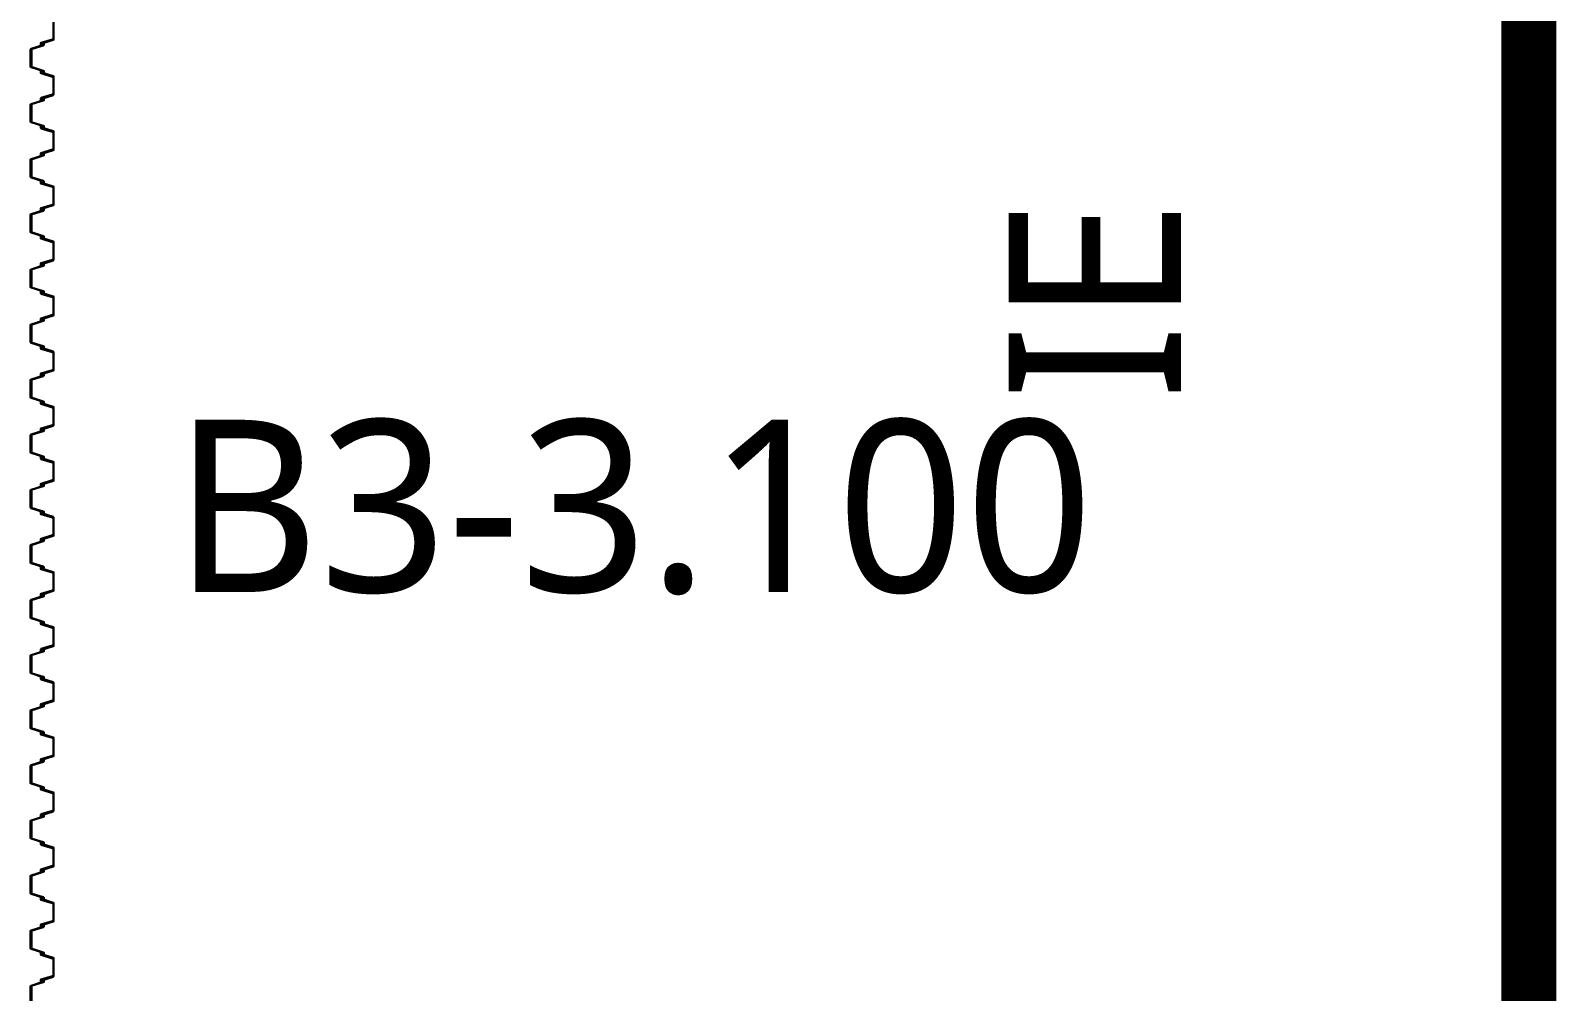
# Model space of a CAD drawing. Header units: millimetres. Extents: x -383953 to 676589, y -101685 to 196247.
# Drawn here: x 196050 to 218200, y 24358 to 38310 of the extents above; entities that cross this region are included whole.
import ezdxf
from ezdxf.enums import TextEntityAlignment as Align

# ---------------------------------------------------------------- set-up
doc = ezdxf.new("R2010")
doc.units = ezdxf.units.MM
doc.layers.add('C-TEXT', color=7, linetype='Continuous')
doc.layers.add('SHEET Pile', color=2, linetype='Continuous')
doc.layers.add('NDC_S_DIM', color=1, linetype='Continuous', lineweight=15)
doc.styles.add('JY-T', font='malgun.ttf')

msp = doc.modelspace()

# ---------------------------------------------------------------- linework, layer by layer
at = {"layer": 'NDC_S_DIM', "color": 3, "ltscale": 100, "const_width": 800}
msp.add_lwpolyline([(217800, 46700), (217800, 28200)], dxfattribs=at)
at = {"layer": 'NDC_S_DIM', "ltscale": 100, "const_width": 800}
msp.add_lwpolyline([(217800, 28200), (217800, 19200.4)], dxfattribs=at)
at = {"layer": 'SHEET Pile'}
for points in [[(196377.2, 38424.1), (196377.2, 38195.9, -0.2992329), (196367.5, 38181), (196204, 38130.8, 0.2992329), (196194.5, 38116.4), (196194.5, 38109, 0.5351003), (196214.9, 38095.2), (196231, 38100.9, 0.2992329), (196232.8, 38103.6), (196232.8, 38111, 0.5393699), (196228.6, 38113.7), (196211.4, 38106.3, -0.5393699), (196207.2, 38109), (196207.2, 38116.4, -0.2992329), (196209, 38119.1), (196380.2, 38172.6, 0.2992329), (196390, 38187.5), (196390, 38432.5, 0.2992329)], [(196235.7, 38089), (196072.5, 38039, 0.2992329), (196062.8, 38024.1), (196062.8, 37795.9, 0.2992329), (196072.5, 37781), (196236, 37730.8, -0.2992329), (196245.5, 37716.4), (196245.5, 37709, -0.5351003), (196225.1, 37695.2), (196209, 37700.9, -0.2992329), (196207.2, 37703.6), (196207.2, 37711, -0.5393699), (196211.4, 37713.7), (196228.6, 37706.3, 0.5393699), (196232.8, 37709), (196232.8, 37716.4, 0.2992329), (196231, 37719.1), (196059.8, 37772.6, -0.2992329), (196050, 37787.5), (196050, 38032.5, -0.2992329), (196059.8, 38047.4), (196231, 38100.9, 0.2992329), (196232.8, 38103.6), (196232.8, 38111, 0.5393699), (196228.6, 38113.7), (196211.4, 38106.3, -0.5393699), (196207.2, 38109), (196207.2, 38116.4, -0.2992329), (196209, 38119.1), (196225.1, 38124.8, -0.5351003), (196245.5, 38111), (196245.5, 38103.6, -0.2992329), (196236, 38089.2)], [(196204.3, 37689), (196367.5, 37639, -0.2992329), (196377.2, 37624.1), (196377.2, 37395.9, -0.2992329), (196367.5, 37381), (196204, 37330.8, 0.2992329), (196194.5, 37316.4), (196194.5, 37309, 0.5351003), (196214.9, 37295.2), (196231, 37300.9, 0.2992329), (196232.8, 37303.6), (196232.8, 37311, 0.5393699), (196228.6, 37313.7), (196211.4, 37306.3, -0.5393699), (196207.2, 37309), (196207.2, 37316.4, -0.2992329), (196209, 37319.1), (196380.2, 37372.6, 0.2992329), (196390, 37387.5), (196390, 37632.5, 0.2992329), (196380.2, 37647.4), (196209, 37700.9, -0.2992329), (196207.2, 37703.6), (196207.2, 37711, -0.5393699), (196211.4, 37713.7), (196228.6, 37706.3, 0.5393699), (196232.8, 37709), (196232.8, 37716.4, 0.2992329), (196231, 37719.1), (196214.9, 37724.8, 0.5351003), (196194.5, 37711), (196194.5, 37703.6, 0.2992329), (196204, 37689.2)], [(196235.7, 37289), (196072.5, 37239, 0.2992329), (196062.8, 37224.1), (196062.8, 36995.9, 0.2992329), (196072.5, 36981), (196236, 36930.8, -0.2992329), (196245.5, 36916.4), (196245.5, 36909, -0.5351003), (196225.1, 36895.2), (196209, 36900.9, -0.2992329), (196207.2, 36903.6), (196207.2, 36911, -0.5393699), (196211.4, 36913.7), (196228.6, 36906.3, 0.5393699), (196232.8, 36909), (196232.8, 36916.4, 0.2992329), (196231, 36919.1), (196059.8, 36972.6, -0.2992329), (196050, 36987.5), (196050, 37232.5, -0.2992329), (196059.8, 37247.4), (196231, 37300.9, 0.2992329), (196232.8, 37303.6), (196232.8, 37311, 0.5393699), (196228.6, 37313.7), (196211.4, 37306.3, -0.5393699), (196207.2, 37309), (196207.2, 37316.4, -0.2992329), (196209, 37319.1), (196225.1, 37324.8, -0.5351003), (196245.5, 37311), (196245.5, 37303.6, -0.2992329), (196236, 37289.2)], [(196204.3, 36889), (196367.5, 36839, -0.2992329), (196377.2, 36824.1), (196377.2, 36595.9, -0.2992329), (196367.5, 36581), (196204, 36530.8, 0.2992329), (196194.5, 36516.4), (196194.5, 36509, 0.5351003), (196214.9, 36495.2), (196231, 36500.9, 0.2992329), (196232.8, 36503.6), (196232.8, 36511, 0.5393699), (196228.6, 36513.7), (196211.4, 36506.3, -0.5393699), (196207.2, 36509), (196207.2, 36516.4, -0.2992329), (196209, 36519.1), (196380.2, 36572.6, 0.2992329), (196390, 36587.5), (196390, 36832.5, 0.2992329), (196380.2, 36847.4), (196209, 36900.9, -0.2992329), (196207.2, 36903.6), (196207.2, 36911, -0.5393699), (196211.4, 36913.7), (196228.6, 36906.3, 0.5393699), (196232.8, 36909), (196232.8, 36916.4, 0.2992329), (196231, 36919.1), (196214.9, 36924.8, 0.5351003), (196194.5, 36911), (196194.5, 36903.6, 0.2992329), (196204, 36889.2)], [(196235.7, 36489), (196072.5, 36439, 0.2992329), (196062.8, 36424.1), (196062.8, 36195.9, 0.2992329), (196072.5, 36181), (196236, 36130.8, -0.2992329), (196245.5, 36116.4), (196245.5, 36109, -0.5351003), (196225.1, 36095.2), (196209, 36100.9, -0.2992329), (196207.2, 36103.6), (196207.2, 36111, -0.5393699), (196211.4, 36113.7), (196228.6, 36106.3, 0.5393699), (196232.8, 36109), (196232.8, 36116.4, 0.2992329), (196231, 36119.1), (196059.8, 36172.6, -0.2992329), (196050, 36187.5), (196050, 36432.5, -0.2992329), (196059.8, 36447.4), (196231, 36500.9, 0.2992329), (196232.8, 36503.6), (196232.8, 36511, 0.5393699), (196228.6, 36513.7), (196211.4, 36506.3, -0.5393699), (196207.2, 36509), (196207.2, 36516.4, -0.2992329), (196209, 36519.1), (196225.1, 36524.8, -0.5351003), (196245.5, 36511), (196245.5, 36503.6, -0.2992329), (196236, 36489.2)], [(196204.3, 36089), (196367.5, 36039, -0.2992329), (196377.2, 36024.1), (196377.2, 35795.9, -0.2992329), (196367.5, 35781), (196204, 35730.8, 0.2992329), (196194.5, 35716.4), (196194.5, 35709, 0.5351003), (196214.9, 35695.2), (196231, 35700.9, 0.2992329), (196232.8, 35703.6), (196232.8, 35711, 0.5393699), (196228.6, 35713.7), (196211.4, 35706.3, -0.5393699), (196207.2, 35709), (196207.2, 35716.4, -0.2992329), (196209, 35719.1), (196380.2, 35772.6, 0.2992329), (196390, 35787.5), (196390, 36032.5, 0.2992329), (196380.2, 36047.4), (196209, 36100.9, -0.2992329), (196207.2, 36103.6), (196207.2, 36111, -0.5393699), (196211.4, 36113.7), (196228.6, 36106.3, 0.5393699), (196232.8, 36109), (196232.8, 36116.4, 0.2992329), (196231, 36119.1), (196214.9, 36124.8, 0.5351003), (196194.5, 36111), (196194.5, 36103.6, 0.2992329), (196204, 36089.2)], [(196235.7, 35689), (196072.5, 35639, 0.2992329), (196062.8, 35624.1), (196062.8, 35395.9, 0.2992329), (196072.5, 35381), (196236, 35330.8, -0.2992329), (196245.5, 35316.4), (196245.5, 35309, -0.5351003), (196225.1, 35295.2), (196209, 35300.9, -0.2992329), (196207.2, 35303.6), (196207.2, 35311, -0.5393699), (196211.4, 35313.7), (196228.6, 35306.3, 0.5393699), (196232.8, 35309), (196232.8, 35316.4, 0.2992329), (196231, 35319.1), (196059.8, 35372.6, -0.2992329), (196050, 35387.5), (196050, 35632.5, -0.2992329), (196059.8, 35647.4), (196231, 35700.9, 0.2992329), (196232.8, 35703.6), (196232.8, 35711, 0.5393699), (196228.6, 35713.7), (196211.4, 35706.3, -0.5393699), (196207.2, 35709), (196207.2, 35716.4, -0.2992329), (196209, 35719.1), (196225.1, 35724.8, -0.5351003), (196245.5, 35711), (196245.5, 35703.6, -0.2992329), (196236, 35689.2)], [(196204.3, 35289), (196367.5, 35239, -0.2992329), (196377.2, 35224.1), (196377.2, 34995.9, -0.2992329), (196367.5, 34981), (196204, 34930.8, 0.2992329), (196194.5, 34916.4), (196194.5, 34909, 0.5351003), (196214.9, 34895.2), (196231, 34900.9, 0.2992329), (196232.8, 34903.6), (196232.8, 34911, 0.5393699), (196228.6, 34913.7), (196211.4, 34906.3, -0.5393699), (196207.2, 34909), (196207.2, 34916.4, -0.2992329), (196209, 34919.1), (196380.2, 34972.6, 0.2992329), (196390, 34987.5), (196390, 35232.5, 0.2992329), (196380.2, 35247.4), (196209, 35300.9, -0.2992329), (196207.2, 35303.6), (196207.2, 35311, -0.5393699), (196211.4, 35313.7), (196228.6, 35306.3, 0.5393699), (196232.8, 35309), (196232.8, 35316.4, 0.2992329), (196231, 35319.1), (196214.9, 35324.8, 0.5351003), (196194.5, 35311), (196194.5, 35303.6, 0.2992329), (196204, 35289.2)], [(196235.7, 34889), (196072.5, 34839, 0.2992329), (196062.8, 34824.1), (196062.8, 34595.9, 0.2992329), (196072.5, 34581), (196236, 34530.8, -0.2992329), (196245.5, 34516.4), (196245.5, 34509, -0.5351003), (196225.1, 34495.2), (196209, 34500.9, -0.2992329), (196207.2, 34503.6), (196207.2, 34511, -0.5393699), (196211.4, 34513.7), (196228.6, 34506.3, 0.5393699), (196232.8, 34509), (196232.8, 34516.4, 0.2992329), (196231, 34519.1), (196059.8, 34572.6, -0.2992329), (196050, 34587.5), (196050, 34832.5, -0.2992329), (196059.8, 34847.4), (196231, 34900.9, 0.2992329), (196232.8, 34903.6), (196232.8, 34911, 0.5393699), (196228.6, 34913.7), (196211.4, 34906.3, -0.5393699), (196207.2, 34909), (196207.2, 34916.4, -0.2992329), (196209, 34919.1), (196225.1, 34924.8, -0.5351003), (196245.5, 34911), (196245.5, 34903.6, -0.2992329), (196236, 34889.2)], [(196204.3, 34489), (196367.5, 34439, -0.2992329), (196377.2, 34424.1), (196377.2, 34195.9, -0.2992329), (196367.5, 34181), (196204, 34130.8, 0.2992329), (196194.5, 34116.4), (196194.5, 34109, 0.5351003), (196214.9, 34095.2), (196231, 34100.9, 0.2992329), (196232.8, 34103.6), (196232.8, 34111, 0.5393699), (196228.6, 34113.7), (196211.4, 34106.3, -0.5393699), (196207.2, 34109), (196207.2, 34116.4, -0.2992329), (196209, 34119.1), (196380.2, 34172.6, 0.2992329), (196390, 34187.5), (196390, 34432.5, 0.2992329), (196380.2, 34447.4), (196209, 34500.9, -0.2992329), (196207.2, 34503.6), (196207.2, 34511, -0.5393699), (196211.4, 34513.7), (196228.6, 34506.3, 0.5393699), (196232.8, 34509), (196232.8, 34516.4, 0.2992329), (196231, 34519.1), (196214.9, 34524.8, 0.5351003), (196194.5, 34511), (196194.5, 34503.6, 0.2992329), (196204, 34489.2)], [(196235.7, 34089), (196072.5, 34039, 0.2992329), (196062.8, 34024.1), (196062.8, 33795.9, 0.2992329), (196072.5, 33781), (196236, 33730.8, -0.2992329), (196245.5, 33716.4), (196245.5, 33709, -0.5351003), (196225.1, 33695.2), (196209, 33700.9, -0.2992329), (196207.2, 33703.6), (196207.2, 33711, -0.5393699), (196211.4, 33713.7), (196228.6, 33706.3, 0.5393699), (196232.8, 33709), (196232.8, 33716.4, 0.2992329), (196231, 33719.1), (196059.8, 33772.6, -0.2992329), (196050, 33787.5), (196050, 34032.5, -0.2992329), (196059.8, 34047.4), (196231, 34100.9, 0.2992329), (196232.8, 34103.6), (196232.8, 34111, 0.5393699), (196228.6, 34113.7), (196211.4, 34106.3, -0.5393699), (196207.2, 34109), (196207.2, 34116.4, -0.2992329), (196209, 34119.1), (196225.1, 34124.8, -0.5351003), (196245.5, 34111), (196245.5, 34103.6, -0.2992329), (196236, 34089.2)], [(196204.3, 33689), (196367.5, 33639, -0.2992329), (196377.2, 33624.1), (196377.2, 33395.9, -0.2992329), (196367.5, 33381), (196204, 33330.8, 0.2992329), (196194.5, 33316.4), (196194.5, 33309, 0.5351003), (196214.9, 33295.2), (196231, 33300.9, 0.2992329), (196232.8, 33303.6), (196232.8, 33311, 0.5393699), (196228.6, 33313.7), (196211.4, 33306.3, -0.5393699), (196207.2, 33309), (196207.2, 33316.4, -0.2992329), (196209, 33319.1), (196380.2, 33372.6, 0.2992329), (196390, 33387.5), (196390, 33632.5, 0.2992329), (196380.2, 33647.4), (196209, 33700.9, -0.2992329), (196207.2, 33703.6), (196207.2, 33711, -0.5393699), (196211.4, 33713.7), (196228.6, 33706.3, 0.5393699), (196232.8, 33709), (196232.8, 33716.4, 0.2992329), (196231, 33719.1), (196214.9, 33724.8, 0.5351003), (196194.5, 33711), (196194.5, 33703.6, 0.2992329), (196204, 33689.2)], [(196235.7, 33289), (196072.5, 33239, 0.2992329), (196062.8, 33224.1), (196062.8, 32995.9, 0.2992329), (196072.5, 32981), (196236, 32930.8, -0.2992329), (196245.5, 32916.4), (196245.5, 32909, -0.5351003), (196225.1, 32895.2), (196209, 32900.9, -0.2992329), (196207.2, 32903.6), (196207.2, 32911, -0.5393699), (196211.4, 32913.7), (196228.6, 32906.3, 0.5393699), (196232.8, 32909), (196232.8, 32916.4, 0.2992329), (196231, 32919.1), (196059.8, 32972.6, -0.2992329), (196050, 32987.5), (196050, 33232.5, -0.2992329), (196059.8, 33247.4), (196231, 33300.9, 0.2992329), (196232.8, 33303.6), (196232.8, 33311, 0.5393699), (196228.6, 33313.7), (196211.4, 33306.3, -0.5393699), (196207.2, 33309), (196207.2, 33316.4, -0.2992329), (196209, 33319.1), (196225.1, 33324.8, -0.5351003), (196245.5, 33311), (196245.5, 33303.6, -0.2992329), (196236, 33289.2)], [(196204.3, 32889), (196367.5, 32839, -0.2992329), (196377.2, 32824.1), (196377.2, 32595.9, -0.2992329), (196367.5, 32581), (196204, 32530.8, 0.2992329), (196194.5, 32516.4), (196194.5, 32509, 0.5351003), (196214.9, 32495.2), (196231, 32500.9, 0.2992329), (196232.8, 32503.6), (196232.8, 32511, 0.5393699), (196228.6, 32513.7), (196211.4, 32506.3, -0.5393699), (196207.2, 32509), (196207.2, 32516.4, -0.2992329), (196209, 32519.1), (196380.2, 32572.6, 0.2992329), (196390, 32587.5), (196390, 32832.5, 0.2992329), (196380.2, 32847.4), (196209, 32900.9, -0.2992329), (196207.2, 32903.6), (196207.2, 32911, -0.5393699), (196211.4, 32913.7), (196228.6, 32906.3, 0.5393699), (196232.8, 32909), (196232.8, 32916.4, 0.2992329), (196231, 32919.1), (196214.9, 32924.8, 0.5351003), (196194.5, 32911), (196194.5, 32903.6, 0.2992329), (196204, 32889.2)], [(196235.7, 32489), (196072.5, 32439, 0.2992329), (196062.8, 32424.1), (196062.8, 32195.9, 0.2992329), (196072.5, 32181), (196236, 32130.8, -0.2992329), (196245.5, 32116.4), (196245.5, 32109, -0.5351003), (196225.1, 32095.2), (196209, 32100.9, -0.2992329), (196207.2, 32103.6), (196207.2, 32111, -0.5393699), (196211.4, 32113.7), (196228.6, 32106.3, 0.5393699), (196232.8, 32109), (196232.8, 32116.4, 0.2992329), (196231, 32119.1), (196059.8, 32172.6, -0.2992329), (196050, 32187.5), (196050, 32432.5, -0.2992329), (196059.8, 32447.4), (196231, 32500.9, 0.2992329), (196232.8, 32503.6), (196232.8, 32511, 0.5393699), (196228.6, 32513.7), (196211.4, 32506.3, -0.5393699), (196207.2, 32509), (196207.2, 32516.4, -0.2992329), (196209, 32519.1), (196225.1, 32524.8, -0.5351003), (196245.5, 32511), (196245.5, 32503.6, -0.2992329), (196236, 32489.2)], [(196204.3, 32089), (196367.5, 32039, -0.2992329), (196377.2, 32024.1), (196377.2, 31795.9, -0.2992329), (196367.5, 31781), (196204, 31730.8, 0.2992329), (196194.5, 31716.4), (196194.5, 31709, 0.5351003), (196214.9, 31695.2), (196231, 31700.9, 0.2992329), (196232.8, 31703.6), (196232.8, 31711, 0.5393699), (196228.6, 31713.7), (196211.4, 31706.3, -0.5393699), (196207.2, 31709), (196207.2, 31716.4, -0.2992329), (196209, 31719.1), (196380.2, 31772.6, 0.2992329), (196390, 31787.5), (196390, 32032.5, 0.2992329), (196380.2, 32047.4), (196209, 32100.9, -0.2992329), (196207.2, 32103.6), (196207.2, 32111, -0.5393699), (196211.4, 32113.7), (196228.6, 32106.3, 0.5393699), (196232.8, 32109), (196232.8, 32116.4, 0.2992329), (196231, 32119.1), (196214.9, 32124.8, 0.5351003), (196194.5, 32111), (196194.5, 32103.6, 0.2992329), (196204, 32089.2)], [(196235.7, 31689), (196072.5, 31639, 0.2992329), (196062.8, 31624.1), (196062.8, 31395.9, 0.2992329), (196072.5, 31381), (196236, 31330.8, -0.2992329), (196245.5, 31316.4), (196245.5, 31309, -0.5351003), (196225.1, 31295.2), (196209, 31300.9, -0.2992329), (196207.2, 31303.6), (196207.2, 31311, -0.5393699), (196211.4, 31313.7), (196228.6, 31306.3, 0.5393699), (196232.8, 31309), (196232.8, 31316.4, 0.2992329), (196231, 31319.1), (196059.8, 31372.6, -0.2992329), (196050, 31387.5), (196050, 31632.5, -0.2992329), (196059.8, 31647.4), (196231, 31700.9, 0.2992329), (196232.8, 31703.6), (196232.8, 31711, 0.5393699), (196228.6, 31713.7), (196211.4, 31706.3, -0.5393699), (196207.2, 31709), (196207.2, 31716.4, -0.2992329), (196209, 31719.1), (196225.1, 31724.8, -0.5351003), (196245.5, 31711), (196245.5, 31703.6, -0.2992329), (196236, 31689.2)], [(196204.3, 31289), (196367.5, 31239, -0.2992329), (196377.2, 31224.1), (196377.2, 30995.9, -0.2992329), (196367.5, 30981), (196204, 30930.8, 0.2992329), (196194.5, 30916.4), (196194.5, 30909, 0.5351003), (196214.9, 30895.2), (196231, 30900.9, 0.2992329), (196232.8, 30903.6), (196232.8, 30911, 0.5393699), (196228.6, 30913.7), (196211.4, 30906.3, -0.5393699), (196207.2, 30909), (196207.2, 30916.4, -0.2992329), (196209, 30919.1), (196380.2, 30972.6, 0.2992329), (196390, 30987.5), (196390, 31232.5, 0.2992329), (196380.2, 31247.4), (196209, 31300.9, -0.2992329), (196207.2, 31303.6), (196207.2, 31311, -0.5393699), (196211.4, 31313.7), (196228.6, 31306.3, 0.5393699), (196232.8, 31309), (196232.8, 31316.4, 0.2992329), (196231, 31319.1), (196214.9, 31324.8, 0.5351003), (196194.5, 31311), (196194.5, 31303.6, 0.2992329), (196204, 31289.2)], [(196204.3, 31289), (196367.5, 31239, -0.2992329), (196377.2, 31224.1), (196377.2, 30995.9, -0.2992329), (196367.5, 30981), (196204, 30930.8, 0.2992329), (196194.5, 30916.4), (196194.5, 30909, 0.5351003), (196214.9, 30895.2), (196231, 30900.9, 0.2992329), (196232.8, 30903.6), (196232.8, 30911, 0.5393699), (196228.6, 30913.7), (196211.4, 30906.3, -0.5393699), (196207.2, 30909), (196207.2, 30916.4, -0.2992329), (196209, 30919.1), (196380.2, 30972.6, 0.2992329), (196390, 30987.5), (196390, 31232.5, 0.2992329), (196380.2, 31247.4), (196209, 31300.9, -0.2992329), (196207.2, 31303.6), (196207.2, 31311, -0.5393699), (196211.4, 31313.7), (196228.6, 31306.3, 0.5393699), (196232.8, 31309), (196232.8, 31316.4, 0.2992329), (196231, 31319.1), (196214.9, 31324.8, 0.5351003), (196194.5, 31311), (196194.5, 31303.6, 0.2992329), (196204, 31289.2)], [(196235.7, 30889), (196072.5, 30839, 0.2992329), (196062.8, 30824.1), (196062.8, 30595.9, 0.2992329), (196072.5, 30581), (196236, 30530.8, -0.2992329), (196245.5, 30516.4), (196245.5, 30509, -0.5351003), (196225.1, 30495.2), (196209, 30500.9, -0.2992329), (196207.2, 30503.6), (196207.2, 30511, -0.5393699), (196211.4, 30513.7), (196228.6, 30506.3, 0.5393699), (196232.8, 30509), (196232.8, 30516.4, 0.2992329), (196231, 30519.1), (196059.8, 30572.6, -0.2992329), (196050, 30587.5), (196050, 30832.5, -0.2992329), (196059.8, 30847.4), (196231, 30900.9, 0.2992329), (196232.8, 30903.6), (196232.8, 30911, 0.5393699), (196228.6, 30913.7), (196211.4, 30906.3, -0.5393699), (196207.2, 30909), (196207.2, 30916.4, -0.2992329), (196209, 30919.1), (196225.1, 30924.8, -0.5351003), (196245.5, 30911), (196245.5, 30903.6, -0.2992329), (196236, 30889.2)], [(196235.7, 30889), (196072.5, 30839, 0.2992329), (196062.8, 30824.1), (196062.8, 30595.9, 0.2992329), (196072.5, 30581), (196236, 30530.8, -0.2992329), (196245.5, 30516.4), (196245.5, 30509, -0.5351003), (196225.1, 30495.2), (196209, 30500.9, -0.2992329), (196207.2, 30503.6), (196207.2, 30511, -0.5393699), (196211.4, 30513.7), (196228.6, 30506.3, 0.5393699), (196232.8, 30509), (196232.8, 30516.4, 0.2992329), (196231, 30519.1), (196059.8, 30572.6, -0.2992329), (196050, 30587.5), (196050, 30832.5, -0.2992329), (196059.8, 30847.4), (196231, 30900.9, 0.2992329), (196232.8, 30903.6), (196232.8, 30911, 0.5393699), (196228.6, 30913.7), (196211.4, 30906.3, -0.5393699), (196207.2, 30909), (196207.2, 30916.4, -0.2992329), (196209, 30919.1), (196225.1, 30924.8, -0.5351003), (196245.5, 30911), (196245.5, 30903.6, -0.2992329), (196236, 30889.2)], [(196204.3, 30489), (196367.5, 30439, -0.2992329), (196377.2, 30424.1), (196377.2, 30195.9, -0.2992329), (196367.5, 30181), (196204, 30130.8, 0.2992329), (196194.5, 30116.4), (196194.5, 30109, 0.5351003), (196214.9, 30095.2), (196231, 30100.9, 0.2992329), (196232.8, 30103.6), (196232.8, 30111, 0.5393699), (196228.6, 30113.7), (196211.4, 30106.3, -0.5393699), (196207.2, 30109), (196207.2, 30116.4, -0.2992329), (196209, 30119.1), (196380.2, 30172.6, 0.2992329), (196390, 30187.5), (196390, 30432.5, 0.2992329), (196380.2, 30447.4), (196209, 30500.9, -0.2992329), (196207.2, 30503.6), (196207.2, 30511, -0.5393699), (196211.4, 30513.7), (196228.6, 30506.3, 0.5393699), (196232.8, 30509), (196232.8, 30516.4, 0.2992329), (196231, 30519.1), (196214.9, 30524.8, 0.5351003), (196194.5, 30511), (196194.5, 30503.6, 0.2992329), (196204, 30489.2)], [(196235.7, 30089), (196072.5, 30039, 0.2992329), (196062.8, 30024.1), (196062.8, 29795.9, 0.2992329), (196072.5, 29781), (196236, 29730.8, -0.2992329), (196245.5, 29716.4), (196245.5, 29709, -0.5351003), (196225.1, 29695.2), (196209, 29700.9, -0.2992329), (196207.2, 29703.6), (196207.2, 29711, -0.5393699), (196211.4, 29713.7), (196228.6, 29706.3, 0.5393699), (196232.8, 29709), (196232.8, 29716.4, 0.2992329), (196231, 29719.1), (196059.8, 29772.6, -0.2992329), (196050, 29787.5), (196050, 30032.5, -0.2992329), (196059.8, 30047.4), (196231, 30100.9, 0.2992329), (196232.8, 30103.6), (196232.8, 30111, 0.5393699), (196228.6, 30113.7), (196211.4, 30106.3, -0.5393699), (196207.2, 30109), (196207.2, 30116.4, -0.2992329), (196209, 30119.1), (196225.1, 30124.8, -0.5351003), (196245.5, 30111), (196245.5, 30103.6, -0.2992329), (196236, 30089.2)], [(196204.3, 29689), (196367.5, 29639, -0.2992329), (196377.2, 29624.1), (196377.2, 29395.9, -0.2992329), (196367.5, 29381), (196204, 29330.8, 0.2992329), (196194.5, 29316.4), (196194.5, 29309, 0.5351003), (196214.9, 29295.2), (196231, 29300.9, 0.2992329), (196232.8, 29303.6), (196232.8, 29311, 0.5393699), (196228.6, 29313.7), (196211.4, 29306.3, -0.5393699), (196207.2, 29309), (196207.2, 29316.4, -0.2992329), (196209, 29319.1), (196380.2, 29372.6, 0.2992329), (196390, 29387.5), (196390, 29632.5, 0.2992329), (196380.2, 29647.4), (196209, 29700.9, -0.2992329), (196207.2, 29703.6), (196207.2, 29711, -0.5393699), (196211.4, 29713.7), (196228.6, 29706.3, 0.5393699), (196232.8, 29709), (196232.8, 29716.4, 0.2992329), (196231, 29719.1), (196214.9, 29724.8, 0.5351003), (196194.5, 29711), (196194.5, 29703.6, 0.2992329), (196204, 29689.2)], [(196235.7, 29289), (196072.5, 29239, 0.2992329), (196062.8, 29224.1), (196062.8, 28995.9, 0.2992329), (196072.5, 28981), (196236, 28930.8, -0.2992329), (196245.5, 28916.4), (196245.5, 28909, -0.5351003), (196225.1, 28895.2), (196209, 28900.9, -0.2992329), (196207.2, 28903.6), (196207.2, 28911, -0.5393699), (196211.4, 28913.7), (196228.6, 28906.3, 0.5393699), (196232.8, 28909), (196232.8, 28916.4, 0.2992329), (196231, 28919.1), (196059.8, 28972.6, -0.2992329), (196050, 28987.5), (196050, 29232.5, -0.2992329), (196059.8, 29247.4), (196231, 29300.9, 0.2992329), (196232.8, 29303.6), (196232.8, 29311, 0.5393699), (196228.6, 29313.7), (196211.4, 29306.3, -0.5393699), (196207.2, 29309), (196207.2, 29316.4, -0.2992329), (196209, 29319.1), (196225.1, 29324.8, -0.5351003), (196245.5, 29311), (196245.5, 29303.6, -0.2992329), (196236, 29289.2)], [(196204.3, 28889), (196367.5, 28839, -0.2992329), (196377.2, 28824.1), (196377.2, 28595.9, -0.2992329), (196367.5, 28581), (196204, 28530.8, 0.2992329), (196194.5, 28516.4), (196194.5, 28509, 0.5351003), (196214.9, 28495.2), (196231, 28500.9, 0.2992329), (196232.8, 28503.6), (196232.8, 28511, 0.5393699), (196228.6, 28513.7), (196211.4, 28506.3, -0.5393699), (196207.2, 28509), (196207.2, 28516.4, -0.2992329), (196209, 28519.1), (196380.2, 28572.6, 0.2992329), (196390, 28587.5), (196390, 28832.5, 0.2992329), (196380.2, 28847.4), (196209, 28900.9, -0.2992329), (196207.2, 28903.6), (196207.2, 28911, -0.5393699), (196211.4, 28913.7), (196228.6, 28906.3, 0.5393699), (196232.8, 28909), (196232.8, 28916.4, 0.2992329), (196231, 28919.1), (196214.9, 28924.8, 0.5351003), (196194.5, 28911), (196194.5, 28903.6, 0.2992329), (196204, 28889.2)], [(196235.7, 28489), (196072.5, 28439, 0.2992329), (196062.8, 28424.1), (196062.8, 28195.9, 0.2992329), (196072.5, 28181), (196236, 28130.8, -0.2992329), (196245.5, 28116.4), (196245.5, 28109, -0.5351003), (196225.1, 28095.2), (196209, 28100.9, -0.2992329), (196207.2, 28103.6), (196207.2, 28111, -0.5393699), (196211.4, 28113.7), (196228.6, 28106.3, 0.5393699), (196232.8, 28109), (196232.8, 28116.4, 0.2992329), (196231, 28119.1), (196059.8, 28172.6, -0.2992329), (196050, 28187.5), (196050, 28432.5, -0.2992329), (196059.8, 28447.4), (196231, 28500.9, 0.2992329), (196232.8, 28503.6), (196232.8, 28511, 0.5393699), (196228.6, 28513.7), (196211.4, 28506.3, -0.5393699), (196207.2, 28509), (196207.2, 28516.4, -0.2992329), (196209, 28519.1), (196225.1, 28524.8, -0.5351003), (196245.5, 28511), (196245.5, 28503.6, -0.2992329), (196236, 28489.2)], [(196204.3, 28089), (196367.5, 28039, -0.2992329), (196377.2, 28024.1), (196377.2, 27795.9, -0.2992329), (196367.5, 27781), (196204, 27730.8, 0.2992329), (196194.5, 27716.4), (196194.5, 27709, 0.5351003), (196214.9, 27695.2), (196231, 27700.9, 0.2992329), (196232.8, 27703.6), (196232.8, 27711, 0.5393699), (196228.6, 27713.7), (196211.4, 27706.3, -0.5393699), (196207.2, 27709), (196207.2, 27716.4, -0.2992329), (196209, 27719.1), (196380.2, 27772.6, 0.2992329), (196390, 27787.5), (196390, 28032.5, 0.2992329), (196380.2, 28047.4), (196209, 28100.9, -0.2992329), (196207.2, 28103.6), (196207.2, 28111, -0.5393699), (196211.4, 28113.7), (196228.6, 28106.3, 0.5393699), (196232.8, 28109), (196232.8, 28116.4, 0.2992329), (196231, 28119.1), (196214.9, 28124.8, 0.5351003), (196194.5, 28111), (196194.5, 28103.6, 0.2992329), (196204, 28089.2)], [(196235.7, 27689), (196072.5, 27639, 0.2992329), (196062.8, 27624.1), (196062.8, 27395.9, 0.2992329), (196072.5, 27381), (196236, 27330.8, -0.2992329), (196245.5, 27316.4), (196245.5, 27309, -0.5351003), (196225.1, 27295.2), (196209, 27300.9, -0.2992329), (196207.2, 27303.6), (196207.2, 27311, -0.5393699), (196211.4, 27313.7), (196228.6, 27306.3, 0.5393699), (196232.8, 27309), (196232.8, 27316.4, 0.2992329), (196231, 27319.1), (196059.8, 27372.6, -0.2992329), (196050, 27387.5), (196050, 27632.5, -0.2992329), (196059.8, 27647.4), (196231, 27700.9, 0.2992329), (196232.8, 27703.6), (196232.8, 27711, 0.5393699), (196228.6, 27713.7), (196211.4, 27706.3, -0.5393699), (196207.2, 27709), (196207.2, 27716.4, -0.2992329), (196209, 27719.1), (196225.1, 27724.8, -0.5351003), (196245.5, 27711), (196245.5, 27703.6, -0.2992329), (196236, 27689.2)], [(196204.3, 27289), (196367.5, 27239, -0.2992329), (196377.2, 27224.1), (196377.2, 26995.9, -0.2992329), (196367.5, 26981), (196204, 26930.8, 0.2992329), (196194.5, 26916.4), (196194.5, 26909, 0.5351003), (196214.9, 26895.2), (196231, 26900.9, 0.2992329), (196232.8, 26903.6), (196232.8, 26911, 0.5393699), (196228.6, 26913.7), (196211.4, 26906.3, -0.5393699), (196207.2, 26909), (196207.2, 26916.4, -0.2992329), (196209, 26919.1), (196380.2, 26972.6, 0.2992329), (196390, 26987.5), (196390, 27232.5, 0.2992329), (196380.2, 27247.4), (196209, 27300.9, -0.2992329), (196207.2, 27303.6), (196207.2, 27311, -0.5393699), (196211.4, 27313.7), (196228.6, 27306.3, 0.5393699), (196232.8, 27309), (196232.8, 27316.4, 0.2992329), (196231, 27319.1), (196214.9, 27324.8, 0.5351003), (196194.5, 27311), (196194.5, 27303.6, 0.2992329), (196204, 27289.2)], [(196235.7, 26889), (196072.5, 26839, 0.2992329), (196062.8, 26824.1), (196062.8, 26595.9, 0.2992329), (196072.5, 26581), (196236, 26530.8, -0.2992329), (196245.5, 26516.4), (196245.5, 26509, -0.5351003), (196225.1, 26495.2), (196209, 26500.9, -0.2992329), (196207.2, 26503.6), (196207.2, 26511, -0.5393699), (196211.4, 26513.7), (196228.6, 26506.3, 0.5393699), (196232.8, 26509), (196232.8, 26516.4, 0.2992329), (196231, 26519.1), (196059.8, 26572.6, -0.2992329), (196050, 26587.5), (196050, 26832.5, -0.2992329), (196059.8, 26847.4), (196231, 26900.9, 0.2992329), (196232.8, 26903.6), (196232.8, 26911, 0.5393699), (196228.6, 26913.7), (196211.4, 26906.3, -0.5393699), (196207.2, 26909), (196207.2, 26916.4, -0.2992329), (196209, 26919.1), (196225.1, 26924.8, -0.5351003), (196245.5, 26911), (196245.5, 26903.6, -0.2992329), (196236, 26889.2)], [(196204.3, 26489), (196367.5, 26439, -0.2992329), (196377.2, 26424.1), (196377.2, 26195.9, -0.2992329), (196367.5, 26181), (196204, 26130.8, 0.2992329), (196194.5, 26116.4), (196194.5, 26109, 0.5351003), (196214.9, 26095.2), (196231, 26100.9, 0.2992329), (196232.8, 26103.6), (196232.8, 26111, 0.5393699), (196228.6, 26113.7), (196211.4, 26106.3, -0.5393699), (196207.2, 26109), (196207.2, 26116.4, -0.2992329), (196209, 26119.1), (196380.2, 26172.6, 0.2992329), (196390, 26187.5), (196390, 26432.5, 0.2992329), (196380.2, 26447.4), (196209, 26500.9, -0.2992329), (196207.2, 26503.6), (196207.2, 26511, -0.5393699), (196211.4, 26513.7), (196228.6, 26506.3, 0.5393699), (196232.8, 26509), (196232.8, 26516.4, 0.2992329), (196231, 26519.1), (196214.9, 26524.8, 0.5351003), (196194.5, 26511), (196194.5, 26503.6, 0.2992329), (196204, 26489.2)], [(196235.7, 26089), (196072.5, 26039, 0.2992329), (196062.8, 26024.1), (196062.8, 25795.9, 0.2992329), (196072.5, 25781), (196236, 25730.8, -0.2992329), (196245.5, 25716.4), (196245.5, 25709, -0.5351003), (196225.1, 25695.2), (196209, 25700.9, -0.2992329), (196207.2, 25703.6), (196207.2, 25711, -0.5393699), (196211.4, 25713.7), (196228.6, 25706.3, 0.5393699), (196232.8, 25709), (196232.8, 25716.4, 0.2992329), (196231, 25719.1), (196059.8, 25772.6, -0.2992329), (196050, 25787.5), (196050, 26032.5, -0.2992329), (196059.8, 26047.4), (196231, 26100.9, 0.2992329), (196232.8, 26103.6), (196232.8, 26111, 0.5393699), (196228.6, 26113.7), (196211.4, 26106.3, -0.5393699), (196207.2, 26109), (196207.2, 26116.4, -0.2992329), (196209, 26119.1), (196225.1, 26124.8, -0.5351003), (196245.5, 26111), (196245.5, 26103.6, -0.2992329), (196236, 26089.2)], [(196204.3, 25689), (196367.5, 25639, -0.2992329), (196377.2, 25624.1), (196377.2, 25395.9, -0.2992329), (196367.5, 25381), (196204, 25330.8, 0.2992329), (196194.5, 25316.4), (196194.5, 25309, 0.5351003), (196214.9, 25295.2), (196231, 25300.9, 0.2992329), (196232.8, 25303.6), (196232.8, 25311, 0.5393699), (196228.6, 25313.7), (196211.4, 25306.3, -0.5393699), (196207.2, 25309), (196207.2, 25316.4, -0.2992329), (196209, 25319.1), (196380.2, 25372.6, 0.2992329), (196390, 25387.5), (196390, 25632.5, 0.2992329), (196380.2, 25647.4), (196209, 25700.9, -0.2992329), (196207.2, 25703.6), (196207.2, 25711, -0.5393699), (196211.4, 25713.7), (196228.6, 25706.3, 0.5393699), (196232.8, 25709), (196232.8, 25716.4, 0.2992329), (196231, 25719.1), (196214.9, 25724.8, 0.5351003), (196194.5, 25711), (196194.5, 25703.6, 0.2992329), (196204, 25689.2)], [(196235.7, 25289), (196072.5, 25239, 0.2992329), (196062.8, 25224.1), (196062.8, 24995.9, 0.2992329), (196072.5, 24981), (196236, 24930.8, -0.2992329), (196245.5, 24916.4), (196245.5, 24909, -0.5351003), (196225.1, 24895.2), (196209, 24900.9, -0.2992329), (196207.2, 24903.6), (196207.2, 24911, -0.5393699), (196211.4, 24913.7), (196228.6, 24906.3, 0.5393699), (196232.8, 24909), (196232.8, 24916.4, 0.2992329), (196231, 24919.1), (196059.8, 24972.6, -0.2992329), (196050, 24987.5), (196050, 25232.5, -0.2992329), (196059.8, 25247.4), (196231, 25300.9, 0.2992329), (196232.8, 25303.6), (196232.8, 25311, 0.5393699), (196228.6, 25313.7), (196211.4, 25306.3, -0.5393699), (196207.2, 25309), (196207.2, 25316.4, -0.2992329), (196209, 25319.1), (196225.1, 25324.8, -0.5351003), (196245.5, 25311), (196245.5, 25303.6, -0.2992329), (196236, 25289.2)], [(196204.3, 24889), (196367.5, 24839, -0.2992329), (196377.2, 24824.1), (196377.2, 24595.9, -0.2992329), (196367.5, 24581), (196204, 24530.8, 0.2992329), (196194.5, 24516.4), (196194.5, 24509, 0.5351003), (196214.9, 24495.2), (196231, 24500.9, 0.2992329), (196232.8, 24503.6), (196232.8, 24511, 0.5393699), (196228.6, 24513.7), (196211.4, 24506.3, -0.5393699), (196207.2, 24509), (196207.2, 24516.4, -0.2992329), (196209, 24519.1), (196380.2, 24572.6, 0.2992329), (196390, 24587.5), (196390, 24832.5, 0.2992329), (196380.2, 24847.4), (196209, 24900.9, -0.2992329), (196207.2, 24903.6), (196207.2, 24911, -0.5393699), (196211.4, 24913.7), (196228.6, 24906.3, 0.5393699), (196232.8, 24909), (196232.8, 24916.4, 0.2992329), (196231, 24919.1), (196214.9, 24924.8, 0.5351003), (196194.5, 24911), (196194.5, 24903.6, 0.2992329), (196204, 24889.2)], [(196050, 24187.5), (196050, 24432.5, -0.2992329), (196059.8, 24447.4), (196231, 24500.9, 0.2992329), (196232.8, 24503.6), (196232.8, 24511, 0.5393699), (196228.6, 24513.7), (196211.4, 24506.3, -0.5393699), (196207.2, 24509), (196207.2, 24516.4, -0.2992329), (196209, 24519.1), (196225.1, 24524.8, -0.5351003), (196245.5, 24511), (196245.5, 24503.6, -0.2992329), (196236, 24489.2)], [(196235.7, 24489), (196072.5, 24439, 0.2992329), (196062.8, 24424.1), (196062.8, 24195.9, 0.2992329)]]:
    msp.add_lwpolyline(points, format="xyb", dxfattribs=at)

# ---------------------------------------------------------------- texts
at = {"layer": 'C-TEXT', "color": 1, "style": 'JY-T'}
msp.add_text('IE', height=2500, rotation=90, dxfattribs=at).set_placement((211500, 34400), align=Align.MIDDLE_CENTER)
at = {"layer": 'C-TEXT', "style": 'JY-T'}
msp.add_text('B3-3.100', height=2500, dxfattribs=at).set_placement((204801.6, 31408.8), align=Align.MIDDLE_CENTER)

doc.saveas('drawing.dxf')
